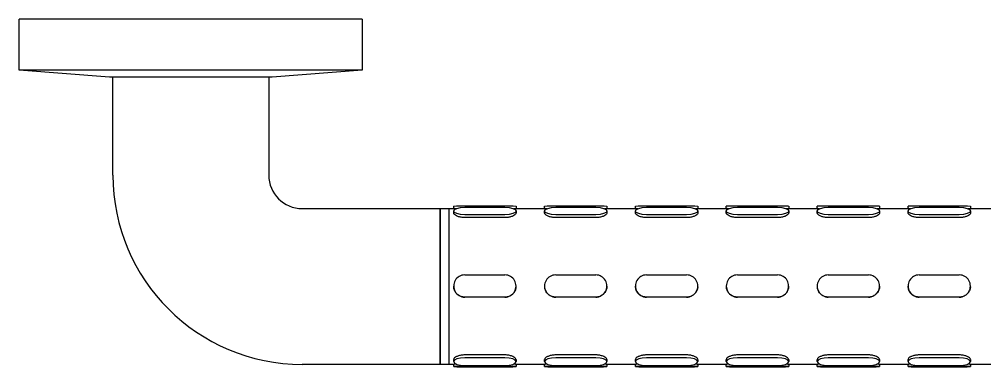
# Model space of a CAD drawing. Extents: x 0 to 951, y -2 to 427.
# Drawn here: x 92.61 to 119.7, y 245.29 to 255.04 of the extents above; entities that cross this region are included whole.
import ezdxf

# ---------------------------------------------------------------- set-up
doc = ezdxf.new("R2010")
doc.units = 0
doc.header["$LTSCALE"] = 23.1
doc.header["$MEASUREMENT"] = 0
doc.layers.get('0').update_dxf_attribs({"linetype": 'CONTINUOUS'})

msp = doc.modelspace()

# ---------------------------------------------------------------- linework, layer by layer
at = {"color": 7, "linetype": 'Continuous', "lineweight": 25}
for p, q in [((92.612, 253.619), (92.612, 255.043)), ((97.252, 255.043), (92.612, 255.043)), ((102.237, 255.043), (97.252, 255.043)), ((102.237, 255.043), (102.237, 253.619)), ((95.144, 253.418), (92.612, 253.619)), ((97.252, 253.619), (92.612, 253.619)), ((102.237, 253.619), (97.252, 253.619)), ((102.237, 253.619), (99.706, 253.418)), ((97.343, 253.418), (95.144, 253.418)), ((95.237, 250.668), (95.237, 253.418)), ((99.706, 253.418), (97.343, 253.418)), ((99.612, 253.418), (99.612, 250.668)), ((104.8, 249.729), (104.8, 249.793)), ((106.237, 249.794), (105.112, 249.794)), ((105.112, 249.766), (106.237, 249.766)), ((106.55, 249.793), (106.55, 249.729)), ((107.35, 249.729), (107.35, 249.793)), ((108.787, 249.794), (107.662, 249.794)), ((107.662, 249.766), (108.787, 249.766)), ((109.1, 249.793), (109.1, 249.729)), ((109.9, 249.729), (109.9, 249.793)), ((111.337, 249.794), (110.212, 249.794)), ((110.212, 249.766), (111.337, 249.766)), ((111.65, 249.793), (111.65, 249.729)), ((112.45, 249.729), (112.45, 249.793)), ((113.887, 249.794), (112.762, 249.794)), ((112.762, 249.766), (113.887, 249.766)), ((114.2, 249.793), (114.2, 249.729)), ((115, 249.729), (115, 249.793)), ((116.437, 249.794), (115.312, 249.794)), ((115.312, 249.766), (116.437, 249.766)), ((116.75, 249.793), (116.75, 249.729)), ((117.55, 249.729), (117.55, 249.793)), ((118.987, 249.794), (117.862, 249.794)), ((117.862, 249.766), (118.987, 249.766)), ((119.3, 249.793), (119.3, 249.729)), ((100.55, 249.73), (104.425, 249.73)), ((104.425, 249.73), (104.675, 249.73)), ((104.425, 245.355), (104.425, 249.73)), ((104.425, 249.73), (104.425, 247.543)), ((104.675, 249.73), (104.804, 249.73)), ((104.675, 247.555), (104.675, 249.73)), ((104.675, 245.355), (104.675, 249.73)), ((104.8, 249.602), (104.8, 249.661)), ((106.237, 249.556), (105.112, 249.556)), ((106.237, 249.476), (105.112, 249.476)), ((106.547, 249.73), (107.354, 249.73)), ((106.55, 249.661), (106.55, 249.602)), ((107.35, 249.602), (107.35, 249.661)), ((108.787, 249.556), (107.662, 249.556)), ((108.787, 249.476), (107.662, 249.476)), ((109.097, 249.73), (109.904, 249.73)), ((109.1, 249.661), (109.1, 249.602)), ((109.9, 249.602), (109.9, 249.661)), ((111.337, 249.556), (110.212, 249.556)), ((111.337, 249.476), (110.212, 249.476)), ((111.647, 249.73), (112.454, 249.73)), ((111.65, 249.661), (111.65, 249.602)), ((112.45, 249.602), (112.45, 249.661)), ((113.887, 249.556), (112.762, 249.556)), ((113.887, 249.476), (112.762, 249.476)), ((114.197, 249.73), (115.004, 249.73)), ((114.2, 249.661), (114.2, 249.602)), ((115, 249.602), (115, 249.661)), ((116.437, 249.556), (115.312, 249.556)), ((116.437, 249.476), (115.312, 249.476)), ((116.747, 249.73), (117.554, 249.73)), ((116.75, 249.661), (116.75, 249.602)), ((117.55, 249.602), (117.55, 249.661)), ((118.987, 249.556), (117.862, 249.556)), ((118.987, 249.476), (117.862, 249.476)), ((119.297, 249.73), (120.104, 249.73)), ((119.3, 249.661), (119.3, 249.602)), ((105.112, 247.868), (106.237, 247.868)), ((107.662, 247.868), (108.787, 247.868)), ((110.212, 247.868), (111.337, 247.868)), ((112.762, 247.868), (113.887, 247.868)), ((115.312, 247.868), (116.437, 247.868)), ((117.862, 247.868), (118.987, 247.868)), ((104.425, 247.543), (104.425, 245.355)), ((104.675, 245.355), (104.675, 247.555)), ((104.8, 247.555), (104.8, 247.555)), ((106.55, 247.555), (106.55, 247.555)), ((107.35, 247.555), (107.35, 247.555)), ((109.1, 247.555), (109.1, 247.555)), ((109.9, 247.555), (109.9, 247.555)), ((111.65, 247.555), (111.65, 247.555)), ((112.45, 247.555), (112.45, 247.555)), ((114.2, 247.555), (114.2, 247.555)), ((115, 247.555), (115, 247.555)), ((116.75, 247.555), (116.75, 247.555)), ((117.55, 247.555), (117.55, 247.555)), ((119.3, 247.555), (119.3, 247.555)), ((106.237, 247.243), (105.112, 247.243)), ((106.237, 247.242), (105.112, 247.242)), ((108.787, 247.243), (107.662, 247.243)), ((108.787, 247.242), (107.662, 247.242)), ((111.337, 247.243), (110.212, 247.243)), ((111.337, 247.242), (110.212, 247.242)), ((113.887, 247.243), (112.762, 247.243)), ((113.887, 247.242), (112.762, 247.242)), ((116.437, 247.243), (115.312, 247.243)), ((116.437, 247.242), (115.312, 247.242)), ((118.987, 247.243), (117.862, 247.243)), ((118.987, 247.242), (117.862, 247.242)), ((104.8, 245.433), (104.8, 245.492)), ((106.237, 245.621), (105.112, 245.621)), ((106.237, 245.541), (105.112, 245.541)), ((106.55, 245.492), (106.55, 245.433)), ((107.35, 245.433), (107.35, 245.492)), ((108.787, 245.621), (107.662, 245.621)), ((108.787, 245.541), (107.662, 245.541)), ((109.1, 245.492), (109.1, 245.433)), ((109.9, 245.433), (109.9, 245.492)), ((111.337, 245.621), (110.212, 245.621)), ((111.337, 245.541), (110.212, 245.541)), ((111.65, 245.492), (111.65, 245.433)), ((112.45, 245.433), (112.45, 245.492)), ((113.887, 245.621), (112.762, 245.621)), ((113.887, 245.541), (112.762, 245.541)), ((114.2, 245.492), (114.2, 245.433)), ((115, 245.433), (115, 245.492)), ((116.437, 245.621), (115.312, 245.621)), ((116.437, 245.541), (115.312, 245.541)), ((116.75, 245.492), (116.75, 245.433)), ((117.55, 245.433), (117.55, 245.492)), ((118.987, 245.621), (117.862, 245.621)), ((118.987, 245.541), (117.862, 245.541)), ((119.3, 245.492), (119.3, 245.433)), ((104.425, 245.355), (100.55, 245.355)), ((104.675, 245.355), (104.425, 245.355)), ((104.803, 245.355), (104.675, 245.355)), ((104.8, 245.293), (104.8, 245.356)), ((105.112, 245.324), (106.237, 245.324)), ((106.237, 245.294), (105.112, 245.294)), ((105.112, 245.291), (106.237, 245.291)), ((107.353, 245.355), (106.545, 245.355)), ((106.55, 245.356), (106.55, 245.293)), ((107.35, 245.293), (107.35, 245.356)), ((107.662, 245.324), (108.787, 245.324)), ((108.787, 245.294), (107.662, 245.294)), ((107.662, 245.291), (108.787, 245.291)), ((109.903, 245.355), (109.095, 245.355)), ((109.1, 245.356), (109.1, 245.293)), ((109.9, 245.293), (109.9, 245.356)), ((110.212, 245.324), (111.337, 245.324)), ((111.337, 245.294), (110.212, 245.294)), ((110.212, 245.291), (111.337, 245.291)), ((112.453, 245.355), (111.645, 245.355)), ((111.65, 245.356), (111.65, 245.293)), ((112.45, 245.293), (112.45, 245.356)), ((112.762, 245.324), (113.887, 245.324)), ((113.887, 245.294), (112.762, 245.294)), ((112.762, 245.291), (113.887, 245.291)), ((115.003, 245.355), (114.195, 245.355)), ((114.2, 245.356), (114.2, 245.293)), ((115, 245.293), (115, 245.356)), ((115.312, 245.324), (116.437, 245.324)), ((116.437, 245.294), (115.312, 245.294)), ((115.312, 245.291), (116.437, 245.291)), ((117.553, 245.355), (116.745, 245.355)), ((116.75, 245.356), (116.75, 245.293)), ((117.55, 245.293), (117.55, 245.356)), ((117.862, 245.324), (118.987, 245.324)), ((118.987, 245.294), (117.862, 245.294)), ((117.862, 245.291), (118.987, 245.291)), ((120.103, 245.355), (119.295, 245.355)), ((119.3, 245.356), (119.3, 245.293))]:
    msp.add_line(p, q, dxfattribs=at)
at = {"color": 7, "linetype": 'Continuous', "lineweight": 25, "flags": 128}
for points in [[(105.112, 249.556), (104.993, 249.564), (104.891, 249.587), (104.824, 249.621), (104.8, 249.661), (104.824, 249.702), (104.891, 249.736), (104.993, 249.758), (105.112, 249.766)], [(106.237, 249.766), (106.357, 249.758), (106.458, 249.736), (106.526, 249.702), (106.55, 249.661), (106.526, 249.621), (106.458, 249.587), (106.357, 249.564), (106.237, 249.556)], [(107.662, 249.556), (107.543, 249.564), (107.441, 249.587), (107.374, 249.621), (107.35, 249.661), (107.374, 249.702), (107.441, 249.736), (107.543, 249.758), (107.662, 249.766)], [(108.787, 249.766), (108.907, 249.758), (109.008, 249.736), (109.076, 249.702), (109.1, 249.661), (109.076, 249.621), (109.008, 249.587), (108.907, 249.564), (108.787, 249.556)], [(110.212, 249.556), (110.093, 249.564), (109.991, 249.587), (109.924, 249.621), (109.9, 249.661), (109.924, 249.702), (109.991, 249.736), (110.093, 249.758), (110.212, 249.766)], [(111.337, 249.766), (111.457, 249.758), (111.558, 249.736), (111.626, 249.702), (111.65, 249.661), (111.626, 249.621), (111.558, 249.587), (111.457, 249.564), (111.337, 249.556)], [(112.762, 249.556), (112.643, 249.564), (112.541, 249.587), (112.474, 249.621), (112.45, 249.661), (112.474, 249.702), (112.541, 249.736), (112.643, 249.758), (112.762, 249.766)], [(113.887, 249.766), (114.007, 249.758), (114.108, 249.736), (114.176, 249.702), (114.2, 249.661), (114.176, 249.621), (114.108, 249.587), (114.007, 249.564), (113.887, 249.556)], [(115.312, 249.556), (115.193, 249.564), (115.091, 249.587), (115.024, 249.621), (115, 249.661), (115.024, 249.702), (115.091, 249.736), (115.193, 249.758), (115.312, 249.766)], [(116.437, 249.766), (116.557, 249.758), (116.658, 249.736), (116.726, 249.702), (116.75, 249.661), (116.726, 249.621), (116.658, 249.587), (116.557, 249.564), (116.437, 249.556)], [(117.862, 249.556), (117.743, 249.564), (117.641, 249.587), (117.574, 249.621), (117.55, 249.661), (117.574, 249.702), (117.641, 249.736), (117.743, 249.758), (117.862, 249.766)], [(118.987, 249.766), (119.107, 249.758), (119.208, 249.736), (119.276, 249.702), (119.3, 249.661), (119.276, 249.621), (119.208, 249.587), (119.107, 249.564), (118.987, 249.556)], [(105.112, 245.541), (104.993, 245.533), (104.891, 245.509), (104.824, 245.474), (104.8, 245.433), (104.824, 245.391), (104.891, 245.356), (104.993, 245.332), (105.112, 245.324)], [(106.237, 245.324), (106.357, 245.332), (106.458, 245.356), (106.526, 245.391), (106.55, 245.433), (106.526, 245.474), (106.458, 245.509), (106.357, 245.533), (106.237, 245.541)], [(107.662, 245.541), (107.543, 245.533), (107.441, 245.509), (107.374, 245.474), (107.35, 245.433), (107.374, 245.391), (107.441, 245.356), (107.543, 245.332), (107.662, 245.324)], [(108.787, 245.324), (108.907, 245.332), (109.008, 245.356), (109.076, 245.391), (109.1, 245.433), (109.076, 245.474), (109.008, 245.509), (108.907, 245.533), (108.787, 245.541)], [(110.212, 245.541), (110.093, 245.533), (109.991, 245.509), (109.924, 245.474), (109.9, 245.433), (109.924, 245.391), (109.991, 245.356), (110.093, 245.332), (110.212, 245.324)], [(111.337, 245.324), (111.457, 245.332), (111.558, 245.356), (111.626, 245.391), (111.65, 245.433), (111.626, 245.474), (111.558, 245.509), (111.457, 245.533), (111.337, 245.541)], [(112.762, 245.541), (112.643, 245.533), (112.541, 245.509), (112.474, 245.474), (112.45, 245.433), (112.474, 245.391), (112.541, 245.356), (112.643, 245.332), (112.762, 245.324)], [(113.887, 245.324), (114.007, 245.332), (114.108, 245.356), (114.176, 245.391), (114.2, 245.433), (114.176, 245.474), (114.108, 245.509), (114.007, 245.533), (113.887, 245.541)], [(115.312, 245.541), (115.193, 245.533), (115.091, 245.509), (115.024, 245.474), (115, 245.433), (115.024, 245.391), (115.091, 245.356), (115.193, 245.332), (115.312, 245.324)], [(116.437, 245.324), (116.557, 245.332), (116.658, 245.356), (116.726, 245.391), (116.75, 245.433), (116.726, 245.474), (116.658, 245.509), (116.557, 245.533), (116.437, 245.541)], [(117.862, 245.541), (117.743, 245.533), (117.641, 245.509), (117.574, 245.474), (117.55, 245.433), (117.574, 245.391), (117.641, 245.356), (117.743, 245.332), (117.862, 245.324)], [(118.987, 245.324), (119.107, 245.332), (119.208, 245.356), (119.276, 245.391), (119.3, 245.433), (119.276, 245.474), (119.208, 245.509), (119.107, 245.533), (118.987, 245.541)], [(105.112, 245.294), (104.993, 245.294), (104.891, 245.294), (104.824, 245.293), (104.8, 245.293), (104.824, 245.292), (104.891, 245.291), (104.993, 245.291), (105.112, 245.291)], [(106.237, 245.291), (106.357, 245.291), (106.458, 245.291), (106.526, 245.292), (106.55, 245.293), (106.526, 245.293), (106.458, 245.294), (106.357, 245.294), (106.237, 245.294)], [(107.662, 245.294), (107.543, 245.294), (107.441, 245.294), (107.374, 245.293), (107.35, 245.293), (107.374, 245.292), (107.441, 245.291), (107.543, 245.291), (107.662, 245.291)], [(108.787, 245.291), (108.907, 245.291), (109.008, 245.291), (109.076, 245.292), (109.1, 245.293), (109.076, 245.293), (109.008, 245.294), (108.907, 245.294), (108.787, 245.294)], [(110.212, 245.294), (110.093, 245.294), (109.991, 245.294), (109.924, 245.293), (109.9, 245.293), (109.924, 245.292), (109.991, 245.291), (110.093, 245.291), (110.212, 245.291)], [(111.337, 245.291), (111.457, 245.291), (111.558, 245.291), (111.626, 245.292), (111.65, 245.293), (111.626, 245.293), (111.558, 245.294), (111.457, 245.294), (111.337, 245.294)], [(112.762, 245.294), (112.643, 245.294), (112.541, 245.294), (112.474, 245.293), (112.45, 245.293), (112.474, 245.292), (112.541, 245.291), (112.643, 245.291), (112.762, 245.291)], [(113.887, 245.291), (114.007, 245.291), (114.108, 245.291), (114.176, 245.292), (114.2, 245.293), (114.176, 245.293), (114.108, 245.294), (114.007, 245.294), (113.887, 245.294)], [(115.312, 245.294), (115.193, 245.294), (115.091, 245.294), (115.024, 245.293), (115, 245.293), (115.024, 245.292), (115.091, 245.291), (115.193, 245.291), (115.312, 245.291)], [(116.437, 245.291), (116.557, 245.291), (116.658, 245.291), (116.726, 245.292), (116.75, 245.293), (116.726, 245.293), (116.658, 245.294), (116.557, 245.294), (116.437, 245.294)], [(117.862, 245.294), (117.743, 245.294), (117.641, 245.294), (117.574, 245.293), (117.55, 245.293), (117.574, 245.292), (117.641, 245.291), (117.743, 245.291), (117.862, 245.291)], [(118.987, 245.291), (119.107, 245.291), (119.208, 245.291), (119.276, 245.292), (119.3, 245.293), (119.276, 245.293), (119.208, 245.294), (119.107, 245.294), (118.987, 245.294)]]:
    msp.add_lwpolyline(points, dxfattribs=at)
at = {"color": 7, "linetype": 'Continuous', "lineweight": 25}
for centre, radius, start, end in [((100.55, 250.668), 5.312, 180, 270), ((100.55, 250.668), 0.938, 180, 270), ((105.034, 236.168), 13.626, 89.6715, 90.9855), ((106.315, 236.167), 13.627, 89.0145, 90.3284), ((107.584, 236.167), 13.627, 89.6716, 90.9855), ((108.865, 236.167), 13.627, 89.0145, 90.3284), ((110.134, 236.167), 13.627, 89.6716, 90.9855), ((111.415, 236.167), 13.627, 89.0145, 90.3284), ((112.684, 236.167), 13.628, 89.6716, 90.9855), ((113.965, 236.169), 13.626, 89.0144, 90.3285), ((115.234, 236.169), 13.626, 89.6715, 90.9856), ((116.515, 236.168), 13.627, 89.0145, 90.3285), ((117.784, 236.168), 13.627, 89.6715, 90.9855), ((119.065, 236.167), 13.627, 89.0145, 90.3284), ((105.112, 247.555), 0.312, 89.9994, 270.0006), ((106.237, 247.555), 0.312, 269.9994, 90.0006), ((107.662, 247.555), 0.312, 89.9994, 270.0006), ((108.787, 247.555), 0.312, 269.9994, 90.0006), ((110.212, 247.555), 0.312, 89.9994, 270.0006), ((111.337, 247.555), 0.312, 269.9994, 90.0006), ((112.762, 247.555), 0.312, 89.9994, 270.0006), ((113.887, 247.555), 0.312, 269.9985, 90.0015), ((115.312, 247.555), 0.312, 89.9985, 270.0015), ((116.437, 247.555), 0.312, 269.999, 90.001), ((117.862, 247.555), 0.312, 89.999, 270.001), ((118.987, 247.555), 0.312, 269.9994, 90.0006)]:
    msp.add_arc(centre, radius, start, end, dxfattribs=at)
for points, knots in [([(104.867, 249.723), (104.86, 249.723), (104.83, 249.726), (104.805, 249.73), (104.805, 249.73), (104.804, 249.729)], [0, 0, 0, 0, 0.144639, 0.698372, 1, 1, 1, 1]), ([(105.112, 249.476), (105.077, 249.478), (105.008, 249.481), (104.914, 249.506), (104.844, 249.539), (104.804, 249.574), (104.804, 249.594), (104.804, 249.602)], [0, 0, 0, 0, 0.21325, 0.426451, 0.641011, 0.856495, 1, 1, 1, 1]), ([(106.546, 249.602), (106.547, 249.598), (106.551, 249.583), (106.523, 249.553), (106.464, 249.517), (106.377, 249.489), (106.296, 249.477), (106.249, 249.476), (106.237, 249.476)], [0, 0, 0, 0, 0.070496, 0.282948, 0.496153, 0.711262, 0.926475, 1, 1, 1, 1]), ([(106.547, 249.73), (106.547, 249.73), (106.551, 249.731), (106.53, 249.728), (106.496, 249.724), (106.484, 249.723)], [0, 0, 0, 0, 0.1177623, 0.6704757, 1, 1, 1, 1]), ([(107.417, 249.723), (107.41, 249.723), (107.38, 249.726), (107.355, 249.73), (107.355, 249.73), (107.354, 249.729)], [0, 0, 0, 0, 0.144639, 0.698372, 1, 1, 1, 1]), ([(107.662, 249.476), (107.627, 249.478), (107.558, 249.481), (107.464, 249.506), (107.394, 249.539), (107.354, 249.574), (107.354, 249.594), (107.354, 249.602)], [0, 0, 0, 0, 0.213251, 0.426439, 0.64101, 0.856494, 1, 1, 1, 1]), ([(109.096, 249.602), (109.097, 249.598), (109.101, 249.583), (109.073, 249.553), (109.014, 249.517), (108.927, 249.489), (108.846, 249.477), (108.799, 249.476), (108.787, 249.476)], [0, 0, 0, 0, 0.070496, 0.282948, 0.496153, 0.711262, 0.926475, 1, 1, 1, 1]), ([(109.097, 249.73), (109.097, 249.73), (109.101, 249.731), (109.08, 249.728), (109.046, 249.724), (109.034, 249.723)], [0, 0, 0, 0, 0.117765, 0.670491, 1, 1, 1, 1]), ([(109.967, 249.723), (109.96, 249.723), (109.93, 249.726), (109.905, 249.73), (109.905, 249.73), (109.904, 249.729)], [0, 0, 0, 0, 0.1446396, 0.6983732, 1, 1, 1, 1]), ([(110.212, 249.476), (110.177, 249.478), (110.108, 249.481), (110.014, 249.506), (109.944, 249.539), (109.904, 249.574), (109.904, 249.594), (109.904, 249.602)], [0, 0, 0, 0, 0.213251, 0.426439, 0.64101, 0.856494, 1, 1, 1, 1]), ([(111.646, 249.602), (111.647, 249.598), (111.651, 249.583), (111.623, 249.553), (111.564, 249.517), (111.477, 249.489), (111.396, 249.477), (111.349, 249.476), (111.337, 249.476)], [0, 0, 0, 0, 0.070496, 0.282948, 0.496152, 0.711248, 0.926475, 1, 1, 1, 1]), ([(111.647, 249.73), (111.647, 249.73), (111.651, 249.731), (111.63, 249.728), (111.596, 249.724), (111.584, 249.723)], [0, 0, 0, 0, 0.117763, 0.67049, 1, 1, 1, 1]), ([(112.517, 249.723), (112.51, 249.723), (112.48, 249.726), (112.455, 249.73), (112.455, 249.73), (112.454, 249.729)], [0, 0, 0, 0, 0.144662, 0.698381, 1, 1, 1, 1]), ([(112.762, 249.476), (112.727, 249.478), (112.658, 249.481), (112.564, 249.506), (112.494, 249.539), (112.454, 249.574), (112.454, 249.594), (112.454, 249.602)], [0, 0, 0, 0, 0.213236, 0.426438, 0.64101, 0.856495, 1, 1, 1, 1]), ([(114.196, 249.602), (114.197, 249.598), (114.201, 249.583), (114.173, 249.553), (114.114, 249.517), (114.027, 249.489), (113.946, 249.477), (113.899, 249.476), (113.887, 249.476)], [0, 0, 0, 0, 0.070496, 0.282951, 0.496155, 0.711249, 0.926475, 1, 1, 1, 1]), ([(114.197, 249.73), (114.197, 249.73), (114.201, 249.731), (114.18, 249.728), (114.146, 249.724), (114.134, 249.723)], [0, 0, 0, 0, 0.117764, 0.670495, 1, 1, 1, 1]), ([(115.067, 249.723), (115.06, 249.723), (115.03, 249.726), (115.005, 249.73), (115.005, 249.73), (115.004, 249.729)], [0, 0, 0, 0, 0.144662, 0.698381, 1, 1, 1, 1]), ([(115.312, 249.476), (115.277, 249.478), (115.208, 249.481), (115.114, 249.506), (115.044, 249.539), (115.004, 249.574), (115.004, 249.594), (115.004, 249.602)], [0, 0, 0, 0, 0.213248, 0.426447, 0.641016, 0.856497, 1, 1, 1, 1]), ([(116.746, 249.602), (116.747, 249.598), (116.751, 249.583), (116.723, 249.553), (116.664, 249.517), (116.577, 249.489), (116.496, 249.477), (116.449, 249.476), (116.437, 249.476)], [0, 0, 0, 0, 0.070496, 0.28295, 0.496154, 0.711256, 0.926475, 1, 1, 1, 1]), ([(116.747, 249.73), (116.747, 249.73), (116.751, 249.731), (116.73, 249.728), (116.696, 249.724), (116.684, 249.723)], [0, 0, 0, 0, 0.117763, 0.670485, 1, 1, 1, 1]), ([(117.617, 249.723), (117.61, 249.723), (117.58, 249.726), (117.555, 249.73), (117.555, 249.73), (117.554, 249.729)], [0, 0, 0, 0, 0.1446506, 0.6983764, 1, 1, 1, 1]), ([(117.862, 249.476), (117.827, 249.478), (117.758, 249.481), (117.664, 249.506), (117.594, 249.539), (117.554, 249.574), (117.554, 249.594), (117.554, 249.602)], [0, 0, 0, 0, 0.213249, 0.426443, 0.641013, 0.856495, 1, 1, 1, 1]), ([(119.296, 249.602), (119.297, 249.598), (119.301, 249.583), (119.273, 249.553), (119.214, 249.517), (119.127, 249.489), (119.046, 249.477), (118.999, 249.476), (118.987, 249.476)], [0, 0, 0, 0, 0.070497, 0.282952, 0.496157, 0.711254, 0.926482, 1, 1, 1, 1]), ([(119.297, 249.73), (119.297, 249.73), (119.301, 249.731), (119.28, 249.728), (119.246, 249.724), (119.234, 249.723)], [0, 0, 0, 0, 0.117764, 0.670493, 1, 1, 1, 1]), ([(105.112, 247.242), (105.077, 247.246), (105.008, 247.253), (104.914, 247.306), (104.844, 247.385), (104.804, 247.473), (104.804, 247.532), (104.804, 247.555)], [0, 0, 0, 0, 0.21325, 0.426451, 0.641011, 0.856494, 1, 1, 1, 1]), ([(106.546, 247.555), (106.547, 247.543), (106.551, 247.497), (106.523, 247.418), (106.464, 247.331), (106.377, 247.269), (106.296, 247.245), (106.249, 247.243), (106.237, 247.242)], [0, 0, 0, 0, 0.070496, 0.282948, 0.496153, 0.711262, 0.926475, 1, 1, 1, 1]), ([(107.662, 247.242), (107.627, 247.246), (107.558, 247.253), (107.464, 247.306), (107.394, 247.385), (107.354, 247.473), (107.354, 247.532), (107.354, 247.555)], [0, 0, 0, 0, 0.213251, 0.426439, 0.64101, 0.856494, 1, 1, 1, 1]), ([(109.096, 247.555), (109.097, 247.543), (109.101, 247.497), (109.073, 247.418), (109.014, 247.331), (108.927, 247.269), (108.846, 247.245), (108.799, 247.243), (108.787, 247.242)], [0, 0, 0, 0, 0.070496, 0.282948, 0.496153, 0.711262, 0.926475, 1, 1, 1, 1]), ([(110.212, 247.242), (110.177, 247.246), (110.108, 247.253), (110.014, 247.306), (109.944, 247.385), (109.904, 247.473), (109.904, 247.532), (109.904, 247.555)], [0, 0, 0, 0, 0.213251, 0.426439, 0.64101, 0.856494, 1, 1, 1, 1]), ([(111.646, 247.555), (111.647, 247.543), (111.651, 247.497), (111.623, 247.418), (111.564, 247.331), (111.477, 247.269), (111.396, 247.245), (111.349, 247.243), (111.337, 247.242)], [0, 0, 0, 0, 0.070496, 0.282948, 0.496152, 0.711248, 0.926475, 1, 1, 1, 1]), ([(112.762, 247.242), (112.727, 247.246), (112.658, 247.253), (112.564, 247.306), (112.494, 247.385), (112.454, 247.473), (112.454, 247.532), (112.454, 247.555)], [0, 0, 0, 0, 0.213236, 0.426438, 0.64101, 0.856494, 1, 1, 1, 1]), ([(114.196, 247.555), (114.197, 247.543), (114.201, 247.497), (114.173, 247.418), (114.114, 247.331), (114.027, 247.269), (113.946, 247.245), (113.899, 247.243), (113.887, 247.242)], [0, 0, 0, 0, 0.070496, 0.282951, 0.496154, 0.711249, 0.926475, 1, 1, 1, 1]), ([(115.312, 247.242), (115.277, 247.246), (115.208, 247.253), (115.114, 247.306), (115.044, 247.385), (115.004, 247.473), (115.004, 247.532), (115.004, 247.555)], [0, 0, 0, 0, 0.213248, 0.426447, 0.641016, 0.856497, 1, 1, 1, 1]), ([(116.746, 247.555), (116.747, 247.543), (116.751, 247.497), (116.723, 247.418), (116.664, 247.331), (116.577, 247.269), (116.496, 247.245), (116.449, 247.243), (116.437, 247.242)], [0, 0, 0, 0, 0.070496, 0.28295, 0.496154, 0.711255, 0.926475, 1, 1, 1, 1]), ([(117.862, 247.242), (117.827, 247.246), (117.758, 247.253), (117.664, 247.306), (117.594, 247.385), (117.554, 247.473), (117.554, 247.532), (117.554, 247.555)], [0, 0, 0, 0, 0.213249, 0.426443, 0.641013, 0.856495, 1, 1, 1, 1]), ([(119.296, 247.555), (119.297, 247.543), (119.301, 247.497), (119.273, 247.418), (119.214, 247.331), (119.127, 247.269), (119.046, 247.245), (118.999, 247.243), (118.987, 247.242)], [0, 0, 0, 0, 0.070497, 0.282952, 0.496157, 0.711254, 0.926482, 1, 1, 1, 1]), ([(105.112, 245.621), (105.077, 245.619), (105.008, 245.616), (104.914, 245.591), (104.844, 245.556), (104.804, 245.52), (104.804, 245.5), (104.804, 245.492)], [0, 0, 0, 0, 0.21325, 0.426451, 0.641011, 0.856494, 1, 1, 1, 1]), ([(106.546, 245.492), (106.547, 245.496), (106.551, 245.511), (106.523, 245.543), (106.464, 245.58), (106.377, 245.608), (106.296, 245.62), (106.249, 245.621), (106.237, 245.621)], [0, 0, 0, 0, 0.070496, 0.282948, 0.496153, 0.711262, 0.926475, 1, 1, 1, 1]), ([(107.662, 245.621), (107.627, 245.619), (107.558, 245.616), (107.464, 245.591), (107.394, 245.556), (107.354, 245.52), (107.354, 245.5), (107.354, 245.492)], [0, 0, 0, 0, 0.213251, 0.426439, 0.64101, 0.856494, 1, 1, 1, 1]), ([(109.096, 245.492), (109.097, 245.496), (109.101, 245.511), (109.073, 245.543), (109.014, 245.58), (108.927, 245.608), (108.846, 245.62), (108.799, 245.621), (108.787, 245.621)], [0, 0, 0, 0, 0.070496, 0.282948, 0.496153, 0.711262, 0.926475, 1, 1, 1, 1]), ([(110.212, 245.621), (110.177, 245.619), (110.108, 245.616), (110.014, 245.591), (109.944, 245.556), (109.904, 245.52), (109.904, 245.5), (109.904, 245.492)], [0, 0, 0, 0, 0.213251, 0.426439, 0.64101, 0.856494, 1, 1, 1, 1]), ([(111.646, 245.492), (111.647, 245.496), (111.651, 245.511), (111.623, 245.543), (111.564, 245.58), (111.477, 245.608), (111.396, 245.62), (111.349, 245.621), (111.337, 245.621)], [0, 0, 0, 0, 0.070496, 0.282947, 0.496152, 0.711248, 0.926475, 1, 1, 1, 1]), ([(112.762, 245.621), (112.727, 245.619), (112.658, 245.616), (112.564, 245.591), (112.494, 245.556), (112.454, 245.52), (112.454, 245.5), (112.454, 245.492)], [0, 0, 0, 0, 0.213236, 0.426438, 0.64101, 0.856494, 1, 1, 1, 1]), ([(114.196, 245.492), (114.197, 245.496), (114.201, 245.511), (114.173, 245.543), (114.114, 245.58), (114.027, 245.608), (113.946, 245.62), (113.899, 245.621), (113.887, 245.621)], [0, 0, 0, 0, 0.070496, 0.282951, 0.496154, 0.711249, 0.926475, 1, 1, 1, 1]), ([(115.312, 245.621), (115.277, 245.619), (115.208, 245.616), (115.114, 245.591), (115.044, 245.556), (115.004, 245.52), (115.004, 245.5), (115.004, 245.492)], [0, 0, 0, 0, 0.213248, 0.426447, 0.641015, 0.856497, 1, 1, 1, 1]), ([(116.746, 245.492), (116.747, 245.496), (116.751, 245.511), (116.723, 245.543), (116.664, 245.58), (116.577, 245.608), (116.496, 245.62), (116.449, 245.621), (116.437, 245.621)], [0, 0, 0, 0, 0.070496, 0.282949, 0.496154, 0.711255, 0.926475, 1, 1, 1, 1]), ([(117.862, 245.621), (117.827, 245.619), (117.758, 245.616), (117.664, 245.591), (117.594, 245.556), (117.554, 245.52), (117.554, 245.5), (117.554, 245.492)], [0, 0, 0, 0, 0.213249, 0.426443, 0.641013, 0.856495, 1, 1, 1, 1]), ([(119.296, 245.492), (119.297, 245.496), (119.301, 245.511), (119.273, 245.543), (119.214, 245.58), (119.127, 245.608), (119.046, 245.62), (118.999, 245.621), (118.987, 245.621)], [0, 0, 0, 0, 0.070496, 0.282951, 0.496157, 0.711254, 0.926482, 1, 1, 1, 1]), ([(104.875, 245.365), (104.865, 245.364), (104.832, 245.361), (104.803, 245.356), (104.803, 245.356), (104.803, 245.355)], [0, 0, 0, 0, 0.173976, 0.637237, 1, 1, 1, 1]), ([(106.545, 245.356), (106.547, 245.356), (106.552, 245.355), (106.529, 245.359), (106.492, 245.363), (106.477, 245.365)], [0, 0, 0, 0, 0.209587, 0.670422, 1, 1, 1, 1]), ([(107.425, 245.365), (107.415, 245.364), (107.382, 245.361), (107.353, 245.356), (107.353, 245.356), (107.353, 245.355)], [0, 0, 0, 0, 0.173976, 0.637238, 1, 1, 1, 1]), ([(109.095, 245.356), (109.097, 245.356), (109.102, 245.355), (109.079, 245.359), (109.042, 245.363), (109.027, 245.365)], [0, 0, 0, 0, 0.209586, 0.670421, 1, 1, 1, 1]), ([(109.975, 245.365), (109.965, 245.364), (109.932, 245.361), (109.903, 245.356), (109.903, 245.356), (109.903, 245.355)], [0, 0, 0, 0, 0.173994, 0.6372462, 1, 1, 1, 1]), ([(111.645, 245.356), (111.647, 245.356), (111.652, 245.355), (111.629, 245.359), (111.592, 245.363), (111.577, 245.365)], [0, 0, 0, 0, 0.20959, 0.670434, 1, 1, 1, 1]), ([(112.525, 245.365), (112.515, 245.364), (112.482, 245.361), (112.453, 245.356), (112.453, 245.356), (112.453, 245.355)], [0, 0, 0, 0, 0.173994, 0.6372462, 1, 1, 1, 1]), ([(114.195, 245.356), (114.197, 245.356), (114.202, 245.355), (114.179, 245.359), (114.142, 245.363), (114.127, 245.365)], [0, 0, 0, 0, 0.209589, 0.670438, 1, 1, 1, 1]), ([(115.075, 245.365), (115.065, 245.364), (115.032, 245.361), (115.003, 245.356), (115.003, 245.356), (115.003, 245.355)], [0, 0, 0, 0, 0.173994, 0.6372462, 1, 1, 1, 1]), ([(116.745, 245.356), (116.747, 245.356), (116.752, 245.355), (116.729, 245.359), (116.692, 245.363), (116.677, 245.365)], [0, 0, 0, 0, 0.209588, 0.67043, 1, 1, 1, 1]), ([(117.625, 245.365), (117.615, 245.364), (117.582, 245.361), (117.553, 245.356), (117.553, 245.356), (117.553, 245.355)], [0, 0, 0, 0, 0.173994, 0.6372462, 1, 1, 1, 1]), ([(119.295, 245.356), (119.297, 245.356), (119.302, 245.355), (119.279, 245.359), (119.242, 245.363), (119.227, 245.365)], [0, 0, 0, 0, 0.20959, 0.670436, 1, 1, 1, 1])]:
    msp.add_open_spline(points, degree=3, knots=knots, dxfattribs=at)

doc.saveas('drawing.dxf')
